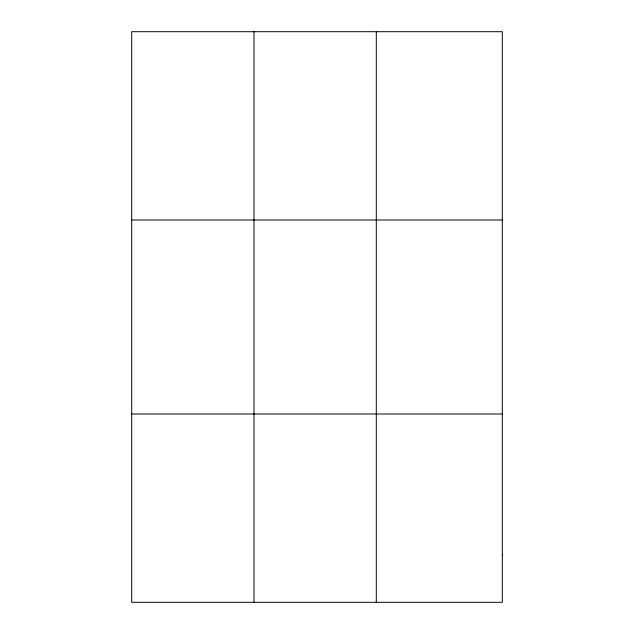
<?xml version="1.0" encoding="UTF-8"?>
<svg xmlns="http://www.w3.org/2000/svg" width="634" height="634" viewBox="0 0 634 634"><rect width="100%" height="100%" fill="white"/><g stroke="black" fill="none" stroke-linecap="round" stroke-linejoin="round"><path stroke-width="0.95" d="M253.996 602.3L253.996 31.7M376.295 602.3L376.295 31.7M131.69 219.998L502.31 219.998M131.69 414.002L502.31 414.002M502.31 555.226L502.31 602.3L131.69 602.3L131.69 31.7L502.31 31.7L502.31 555.226"/></g></svg>
